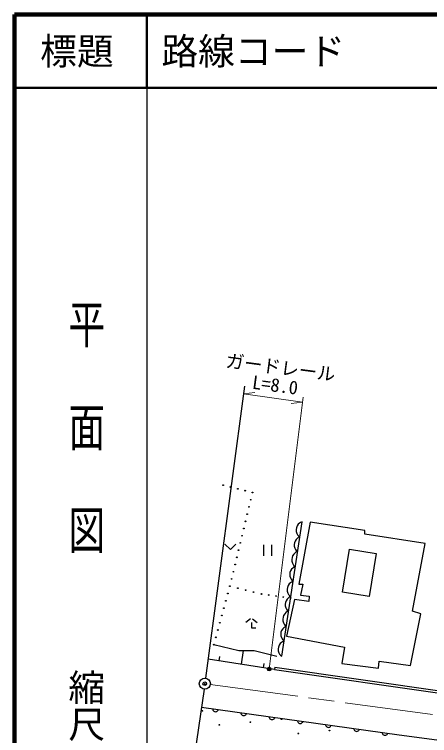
# Model space of a CAD drawing. Units: millimetres, scale not verified. Extents: x 40000 to 680000, y 20000 to 380000.
# Drawn here: x 40000 to 96494, y 281950 to 380000 of the extents above; entities that cross this region are included whole.
import ezdxf
from ezdxf.enums import TextEntityAlignment as Align

# ---------------------------------------------------------------- set-up
doc = ezdxf.new("R2010")
doc.units = ezdxf.units.MM
doc.header["$LTSCALE"] = 1000
doc.header["$PDMODE"] = 32
doc.header["$PDSIZE"] = 500
doc.linetypes.add('CHAIN', pattern=[18.5, 12, -1.5, 3.5, -1.5])
for name, color, linetype, lineweight in [('M-BGD', 7, 'Continuous', 25), ('M-BMK', 2, 'CHAIN', 13), ('M-BMK-OTRS', 5, 'Continuous', 25), ('M-BMK-SRVR', 3, 'Continuous', 25), ('M-STR-HTXT', 7, 'Continuous', 13), ('M-TTL', 2, 'Continuous', 140), ('M-TTL-BAND', 7, 'Continuous', 25), ('M-TTL-LINE', 7, 'Continuous', 50)]:
    doc.layers.add(name, color=color, linetype=linetype, lineweight=lineweight)
doc.layers.add('M-OTRS', color=6, linetype='Continuous')
doc.layers.add('M-TTL-TXT', color=7, linetype='Continuous')
doc.styles.add('@ＭＳ ゴシック', font='')
doc.styles.add('ＭＳ ゴシック', font='')
doc.styles.get('@ＭＳ ゴシック').set_extended_font_data('@MS Gothic')
doc.styles.get('ＭＳ ゴシック').set_extended_font_data('MS Gothic')

msp = doc.modelspace()

# ---------------------------------------------------------------- linework, layer by layer
at = {"layer": 'M-BGD'}
for p, q in [((76391, 292758), (79145, 311025)), ((78775, 310826), (78625, 310678)), ((80252, 310957), (78721, 302554)), ((78918, 310932), (78775, 310826)), ((79145, 311025), (78918, 310932)), ((87692, 309834), (80252, 310957)), ((78384, 310205), (78346, 309956)), ((78346, 309956), (78350, 309700)), ((78463, 310448), (78384, 310205)), ((78625, 310678), (78463, 310448)), ((78350, 309700), (78437, 309433)), ((78437, 309433), (78537, 309248)), ((78616, 308859), (78480, 308759)), ((78537, 309248), (78643, 309104)), ((78832, 308948), (78616, 308859)), ((78643, 309104), (78832, 308948)), ((87692, 309323), (87692, 309834)), ((95898, 308067), (87692, 309323)), ((68651, 307962), (69401, 307242)), ((69401, 307242), (70151, 307962)), ((73899, 307880), (73899, 306380)), ((75039, 306380), (75039, 307880)), ((78107, 308168), (78071, 307930)), ((78071, 307930), (78075, 307687)), ((78183, 308399), (78107, 308168)), ((78337, 308618), (78183, 308399)), ((78480, 308759), (78337, 308618)), ((94171, 298879), (95898, 308067)), ((78075, 307687), (78158, 307432)), ((78158, 307432), (78253, 307256)), ((78253, 307256), (78354, 307119)), ((78534, 306971), (78307, 306877)), ((78354, 307119), (78534, 306971)), ((84637, 301428), (85587, 307317)), ((85587, 307317), (89238, 306728)), ((77773, 306151), (77735, 305902)), ((77852, 306394), (77773, 306151)), ((78014, 306624), (77852, 306394)), ((78164, 306772), (78014, 306624)), ((78307, 306877), (78164, 306772)), ((89238, 306728), (88288, 300839)), ((77735, 305902), (77739, 305646)), ((77739, 305646), (77826, 305378)), ((77826, 305378), (77926, 305193)), ((77926, 305193), (78032, 305050)), ((78032, 305050), (78221, 304894)), ((77496, 304113), (77460, 303876)), ((77571, 304345), (77496, 304113)), ((77726, 304564), (77571, 304345)), ((77868, 304705), (77726, 304564)), ((78005, 304805), (77868, 304705)), ((78221, 304894), (78005, 304805)), ((77460, 303876), (77464, 303633)), ((77464, 303633), (77547, 303378)), ((77547, 303378), (77642, 303202)), ((77642, 303202), (77743, 303065)), ((77743, 303065), (77922, 302916)), ((77162, 302097), (77124, 301848)), ((77241, 302340), (77162, 302097)), ((77403, 302570), (77241, 302340)), ((77553, 302717), (77403, 302570)), ((77696, 302823), (77553, 302717)), ((77922, 302916), (77696, 302823)), ((78721, 302554), (79232, 302554)), ((79232, 302554), (78917, 301023)), ((77124, 301848), (77128, 301592)), ((77128, 301592), (77215, 301324)), ((77215, 301324), (77315, 301139)), ((77315, 301139), (77421, 300996)), ((78917, 301023), (80095, 300905)), ((88288, 300839), (84637, 301428)), ((76885, 300059), (76849, 299822)), ((76960, 300291), (76885, 300059)), ((77115, 300510), (76960, 300291)), ((78093, 300434), (77012, 295463)), ((77257, 300650), (77115, 300510)), ((77394, 300751), (77257, 300650)), ((77609, 300840), (77394, 300751)), ((77421, 300996), (77609, 300840)), ((80056, 300159), (78093, 300434)), ((80095, 300905), (80056, 300159)), ((76849, 299822), (76853, 299579)), ((76853, 299579), (76936, 299323)), ((76936, 299323), (77031, 299147)), ((77031, 299147), (77131, 299011)), ((76630, 298285), (76551, 298043)), ((76792, 298516), (76630, 298285)), ((76942, 298663), (76792, 298516)), ((77085, 298769), (76942, 298663)), ((77311, 298862), (77085, 298769)), ((77131, 299011), (77311, 298862)), ((93896, 291458), (95309, 298486)), ((95309, 298486), (94171, 298879)), ((72110, 297815), (71510, 297335)), ((72260, 297335), (72260, 296615)), ((72410, 297815), (73010, 297335)), ((76551, 298043), (76513, 297793)), ((76513, 297793), (76517, 297538)), ((76517, 297538), (76604, 297270)), ((76604, 297270), (76704, 297085)), ((72260, 296615), (72860, 296615)), ((76349, 296236), (76274, 296005)), ((76504, 296456), (76349, 296236)), ((76646, 296596), (76504, 296456)), ((76783, 296697), (76646, 296596)), ((76704, 297085), (76809, 296942)), ((76998, 296786), (76783, 296697)), ((76809, 296942), (76998, 296786)), ((76274, 296005), (76238, 295768)), ((76238, 295768), (76242, 295524)), ((76242, 295524), (76325, 295269)), ((76325, 295269), (76420, 295093)), ((77012, 295463), (84904, 293971)), ((67125, 294313), (70541, 293527)), ((76019, 294231), (75939, 293988)), ((76181, 294462), (76019, 294231)), ((76330, 294609), (76181, 294462)), ((76474, 294715), (76330, 294609)), ((76420, 295093), (76520, 294957)), ((76700, 294808), (76474, 294715)), ((76520, 294957), (76700, 294808)), ((70541, 293527), (72623, 293527)), ((70880, 291642), (71169, 293527)), ((72623, 293527), (75724, 292742)), ((75939, 293988), (75902, 293739)), ((75902, 293739), (75906, 293484)), ((75906, 293484), (75993, 293216)), ((75993, 293216), (76092, 293031)), ((84904, 293971), (84551, 291772)), ((75404, 290947), (66355, 292337)), ((67863, 292105), (67954, 292696)), ((76092, 293031), (76198, 292887)), ((76198, 292887), (76387, 292732)), ((73896, 291179), (73986, 291764)), ((75447, 291244), (75404, 290947)), ((75447, 291244), (99603, 287793)), ((84551, 291772), (89537, 291104)), ((89537, 291104), (89616, 292086)), ((89616, 292086), (93896, 291458)), ((75404, 290947), (99562, 287496)), ((65438, 285800), (92332, 282065)), ((66962, 285588), (66981, 285489)), ((66981, 285489), (67017, 285403)), ((67017, 285403), (67086, 285312)), ((67651, 285315), (67710, 285387)), ((67710, 285387), (67755, 285478)), ((67086, 285312), (67158, 285254)), ((67158, 285254), (67249, 285209)), ((67249, 285209), (67376, 285191)), ((67376, 285191), (67475, 285210)), ((67475, 285210), (67561, 285246)), ((67561, 285246), (67651, 285315)), ((70804, 285055), (70823, 284955)), ((70823, 284955), (70859, 284869)), ((70859, 284869), (70928, 284779)), ((70928, 284779), (71000, 284720)), ((71000, 284720), (71091, 284675)), ((71091, 284675), (71218, 284658)), ((71218, 284658), (71317, 284676)), ((71317, 284676), (71403, 284713)), ((71403, 284713), (71493, 284781)), ((71493, 284781), (71552, 284854)), ((71552, 284854), (71597, 284944)), ((74646, 284521), (74665, 284421)), ((74665, 284421), (74701, 284336)), ((75394, 284320), (75439, 284411)), ((74701, 284336), (74770, 284245)), ((74770, 284245), (74842, 284187)), ((74842, 284187), (74933, 284142)), ((74933, 284142), (75060, 284124)), ((75060, 284124), (75159, 284143)), ((75159, 284143), (75245, 284179)), ((75245, 284179), (75335, 284248)), ((75335, 284248), (75394, 284320)), ((78489, 283987), (78507, 283888)), ((78507, 283888), (78544, 283802)), ((78544, 283802), (78612, 283712)), ((78612, 283712), (78684, 283653)), ((78684, 283653), (78775, 283608)), ((78775, 283608), (78902, 283591)), ((78902, 283591), (79001, 283609)), ((79001, 283609), (79087, 283646)), ((79087, 283646), (79177, 283714)), ((79177, 283714), (79236, 283787)), ((79236, 283787), (79281, 283877)), ((82331, 283454), (82349, 283354)), ((82349, 283354), (82386, 283269)), ((82386, 283269), (82454, 283178)), ((82454, 283178), (82526, 283120)), ((82526, 283120), (82617, 283075)), ((82617, 283075), (82744, 283057)), ((82744, 283057), (82843, 283076)), ((82843, 283076), (82929, 283112)), ((82929, 283112), (83019, 283181)), ((83019, 283181), (83078, 283253)), ((83078, 283253), (83123, 283344)), ((86173, 282920), (86191, 282821)), ((86191, 282821), (86228, 282735)), ((86228, 282735), (86296, 282645)), ((86296, 282645), (86368, 282586)), ((86368, 282586), (86459, 282541)), ((86459, 282541), (86586, 282524)), ((86586, 282524), (86685, 282542)), ((86685, 282542), (86771, 282579)), ((86771, 282579), (86862, 282647)), ((86862, 282647), (86920, 282720)), ((86920, 282720), (86965, 282810)), ((90015, 282387), (90033, 282287)), ((90033, 282287), (90070, 282201)), ((90070, 282201), (90138, 282111)), ((90138, 282111), (90211, 282053)), ((90211, 282053), (90301, 282008)), ((90301, 282008), (90428, 281990)), ((90428, 281990), (90527, 282009)), ((90527, 282009), (90613, 282045)), ((90613, 282045), (90704, 282113)), ((90704, 282113), (90762, 282186)), ((90762, 282186), (90807, 282277)), ((92332, 282065), (117346, 278770))]:
    msp.add_line(p, q, dxfattribs=at)
for centre, radius in [((68398, 315996), 50), ((69395, 315747), 50), ((70392, 315498), 50), ((71389, 315248), 50), ((72386, 314999), 50), ((72150, 314020), 50), ((71914, 313040), 50), ((71678, 312061), 50), ((71442, 311082), 50), ((71206, 310103), 50), ((70970, 309123), 50), ((70734, 308144), 50), ((70498, 307165), 50), ((70262, 306186), 50), ((70026, 305206), 50), ((69790, 304227), 50), ((69554, 303248), 50), ((69318, 302269), 50), ((69318, 302269), 50), ((70392, 302000), 50), ((69044, 301274), 50), ((71465, 301732), 50), ((72539, 301463), 50), ((73613, 301195), 50), ((74605, 301059), 50), ((68770, 300280), 50), ((75597, 300922), 50), ((76589, 300786), 50), ((77581, 300650), 50), ((68496, 299285), 50), ((68222, 298291), 50), ((67948, 297296), 50), ((67674, 296302), 50), ((67399, 295307), 50), ((67125, 294313), 50), ((74672, 290982), 250), ((74672, 290982), 150), ((74672, 290982), 50), ((65579, 285320), 50), ((67884, 283399), 50), ((72109, 283782), 50), ((76334, 284166), 50), ((82864, 282628), 50), ((78638, 282245), 50)]:
    msp.add_circle(centre, radius, dxfattribs=at)
at = {"layer": 'M-BMK'}
msp.add_line((66653, 288906), (116515, 282140), dxfattribs=at)
at = {"layer": 'M-BMK-OTRS'}
for p, q in [((71319, 329446), (66009, 289750)), ((65801, 288265), (59979, 248729))]:
    msp.add_line(p, q, dxfattribs=at)
at = {"layer": 'M-BMK-SRVR'}
for radius in [750, 30]:
    msp.add_circle((65910, 289007), radius, dxfattribs=at)
at = {"layer": 'M-OTRS'}
msp.add_point((65910, 289007), dxfattribs=at)
at = {"layer": 'M-STR-HTXT'}
for p, q in [((71179, 328399), (72722, 328611)), ((71179, 328399), (79188, 327300)), ((74672, 290982), (79273, 327984)), ((79188, 327300), (77645, 327088))]:
    msp.add_line(p, q, dxfattribs=at)
for radius in [250, 150, 50]:
    msp.add_circle((74672, 290982), radius, dxfattribs=at)
at = {"layer": 'M-TTL'}
for p, q in [((40000, 380000), (40000, 20000)), ((680000, 380000), (40000, 380000))]:
    msp.add_line(p, q, dxfattribs=at)
at = {"layer": 'M-TTL-BAND'}
msp.add_line((58000, 370000), (58000, 20000), dxfattribs=at)
at = {"layer": 'M-TTL-LINE'}
for p, q in [((58000, 380000), (58000, 370000)), ((40000, 370000), (680000, 370000))]:
    msp.add_line(p, q, dxfattribs=at)

# ---------------------------------------------------------------- texts
at = {"layer": 'M-STR-HTXT', "style": 'ＭＳ ゴシック'}
for s, rotation, p in [('ガードレール', 352.6, (76230, 332000)), ('L=8.0', 352.4, (75487, 329613))]:
    msp.add_text(s, height=1833, rotation=rotation, dxfattribs=at).set_placement(p, align=Align.MIDDLE_CENTER)
at = {"layer": 'M-TTL-BAND', "style": '@ＭＳ ゴシック', "width": 1.4}
msp.add_text('平  面  図', height=3666, rotation=270, dxfattribs=at).set_placement((49777, 306475), align=Align.MIDDLE_RIGHT)
at = {"layer": 'M-TTL-BAND', "style": '@ＭＳ ゴシック'}
msp.add_text('縮尺千分の一', height=3666, rotation=270, dxfattribs=at).set_placement((49777, 261030), align=Align.MIDDLE_RIGHT)
at = {"layer": 'M-TTL-TXT', "style": 'ＭＳ ゴシック'}
msp.add_text('標題', height=3666, dxfattribs=at).set_placement((48500, 375000), align=Align.MIDDLE_CENTER)
msp.add_text('路線コード', height=3666, dxfattribs=at).set_placement((60000, 375000), align=Align.MIDDLE_LEFT)

doc.saveas('drawing.dxf')
